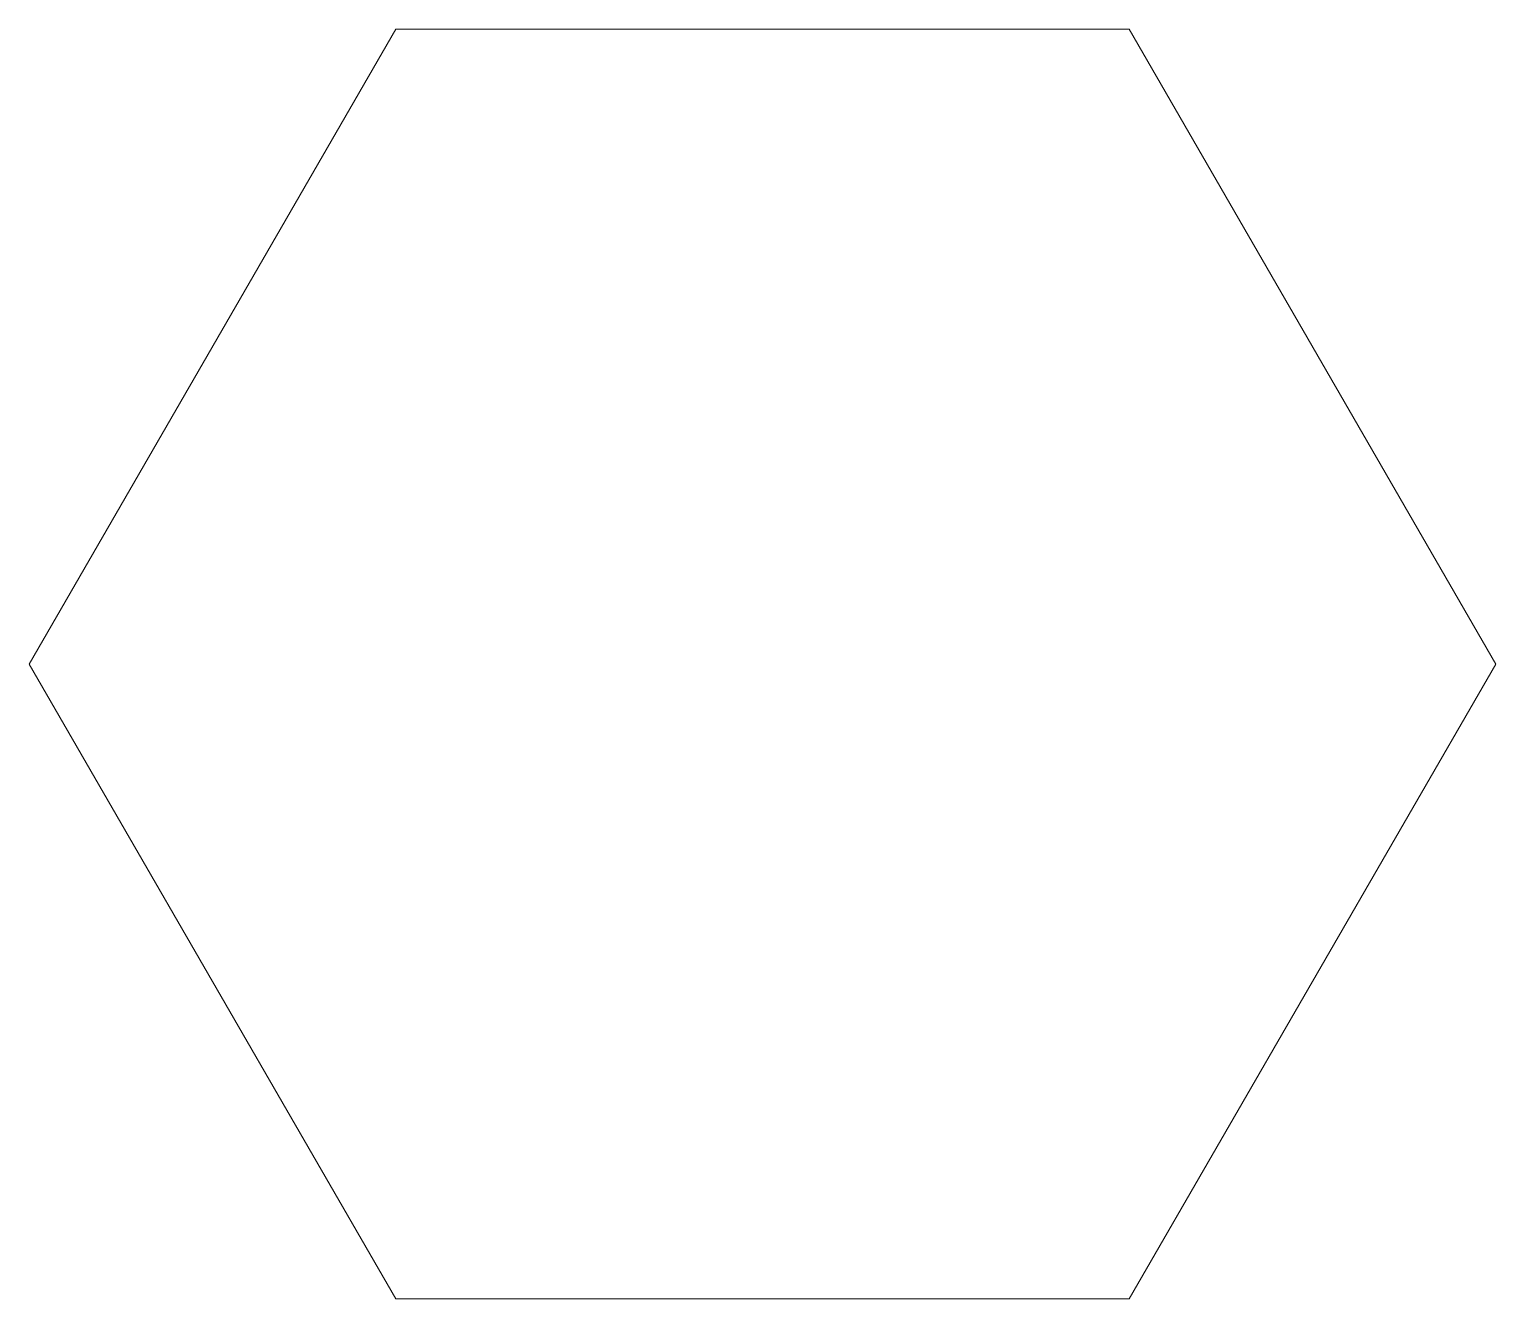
# Model space of a CAD drawing. Header units: millimetres. Extents: x 10.1 to 72.5, y -64.6 to -10.6.
import ezdxf

# ---------------------------------------------------------------- set-up
doc = ezdxf.new("R2010")
doc.units = ezdxf.units.MM
doc.header["$MEASUREMENT"] = 0
doc.layers.add('Layer 1', color=7, linetype='Continuous', lineweight=0)

msp = doc.modelspace()

# ---------------------------------------------------------------- linework, layer by layer
at = {"layer": 'Layer 1', "color": 1, "lineweight": 0, "true_color": 0xff0000}
msp.add_lwpolyline([(56.863, -10.571), (25.687, -10.571), (10.098, -37.571), (25.687, -64.571), (56.863, -64.571), (72.452, -37.571)], close=True, dxfattribs=at)

doc.saveas('drawing.dxf')
